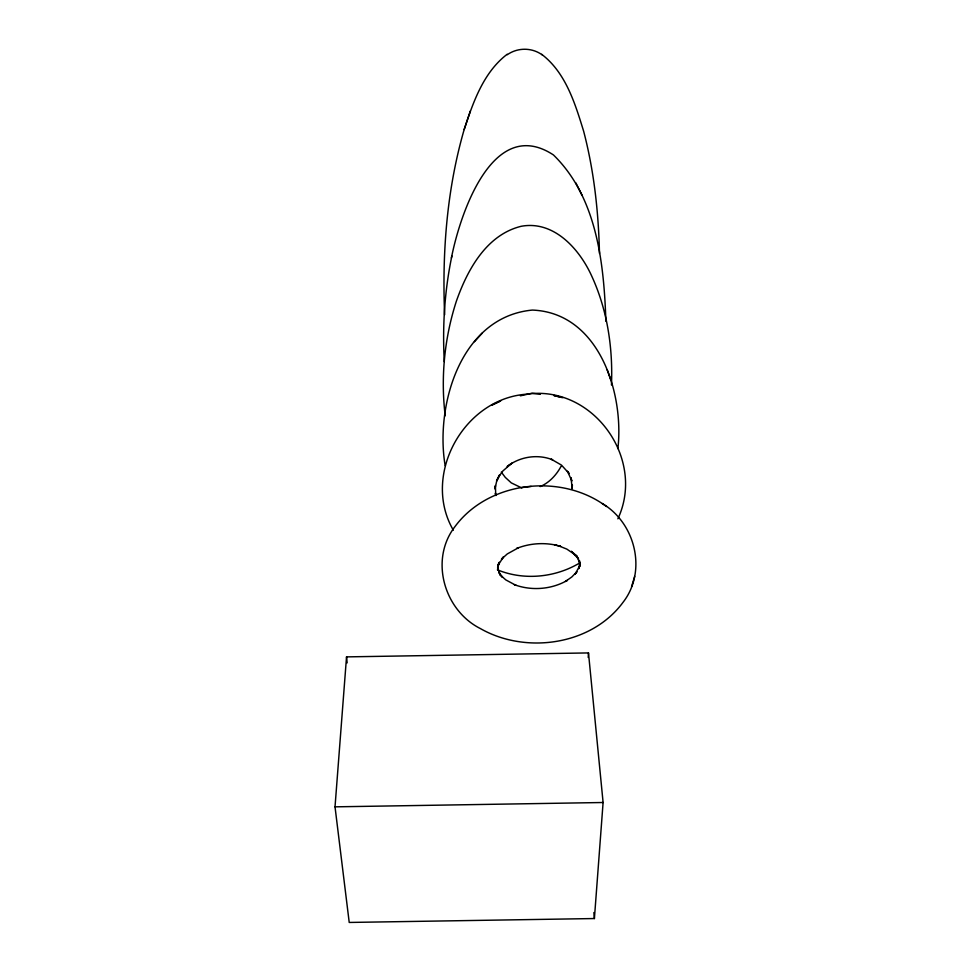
<?xml version="1.0" encoding="UTF-8"?>
<svg xmlns="http://www.w3.org/2000/svg" width="971" height="971" viewBox="0 0 971 971"><rect width="100%" height="100%" fill="white"/><g stroke="black" fill="none" stroke-linecap="round" stroke-linejoin="round"><path stroke-width="1.46" d="M611.463 385.002C612.98 348.006 607.397 310.247 591.885 276.432C579.748 249.316 554.04 220.211 521.233 226.279C486.459 234.764 467.342 269.877 456.37 301.192C444.427 337.993 440.591 377.416 445.204 415.819M588.22 657.428L588.487 652.925L346.538 656.882L335.019 806.84L349.22 922.45L594.398 918.542L603.1 802.507L588.487 652.925M571.968 488.814L572.356 484.93L572.186 488.182L570.997 477.72L571.87 480.997L567.44 471.214L569.115 473.557L561.481 465.109L551.285 459.21L552.633 459.805C537.679 453.833 519.752 456.588 507.153 466.565L511.875 463.179L502.881 470.959L498.329 477.319L496.557 480.863L499.64 474.843L496.545 481.713L494.979 488.996L495.392 485.573L495.756 495.186M617.884 448.602C624.28 392.757 598.791 312.662 532.399 310.077C460.861 316.692 434.947 404.943 445.155 465.679M606.438 506.51C561.505 472.889 488.826 480.815 454.974 526.598C429.4 559.575 444.026 610.261 480.342 628.553C525.699 654.466 591.363 645.399 623.066 602.287C647.269 571.227 635.447 523.066 602.251 503.512M451.867 255.98C444.609 290.669 442.339 326.341 444.305 361.698M451.394 258.019C459.744 215.222 492.418 114.869 553.446 154.947C597.056 197.453 603.938 263.493 605.892 321.304M507.226 54.23C483.74 72.072 473.46 101.409 464.539 128.415L464.174 129.519C446.818 189.503 442.036 252.557 444.633 314.762M634.67 576.41L631.575 586.678M470.013 112.017L470.316 111.095L464.174 129.519M617.884 518.817C645.982 458.64 592.88 384.516 526.464 394.202C463.653 398.717 421.341 475.305 453.336 530.19M561.165 466.177C556.468 474.88 549.428 482.66 540.204 486.58M474.418 341.707L482.369 332.992M579.165 563.277C554.793 577.672 523.685 580.658 497.395 569.819M507.287 54.716C517.628 47.421 531.817 47.421 542.097 54.801M520.383 395.828L532.047 393.219L540.301 394.323M531.173 486.422L521.888 487.563M335.019 806.84L603.1 802.507M554.562 544.816L560.655 546.382L554.562 544.816L555.934 545.132C542.947 542.364 529.146 543.481 516.79 548.384L518.308 547.826L507.263 553.943L501.437 559.162L503.5 556.917L497.868 565.547L499.337 562.209L497.662 568.217L498.087 564.321L498.05 570.22L497.625 567.792M561.699 397.418L553.931 395.525L562.84 397.709M521.73 487.928L511.292 482.89L505.26 477.356L501.315 472.1M558.932 545.945L566.858 549.113L576.592 555.776L571.373 551.419L578.522 558.92L576.64 555.849L580.282 564.212L579.323 560.376L579.796 566.178L579.942 562.5L578.813 568.654L579.93 565.353L575.148 574.092L576.956 571.688L571.822 576.956L565.474 581.423L567.246 580.427C551.37 589.531 531.404 591.023 514.278 584.651L516.014 585.367L505.806 579.905L500.381 575.087L502.565 577.332L498.742 572.113L500.296 575.172L497.625 567.598M571.373 551.419L573.655 553.336M541.697 54.327C565.729 72.655 575.099 103.509 583.632 131.194C594.094 171.066 598.537 212.309 599.483 253.455M582.054 195.317L575.815 182.864M610.965 380.414L607.166 369.733M495.95 495.526L495.356 493.244L495.756 495.356M346.538 656.882L347.157 662.877M593.876 912.546L594.398 918.542M500.563 400.938L491.557 405.247L500.563 400.938"/></g></svg>
